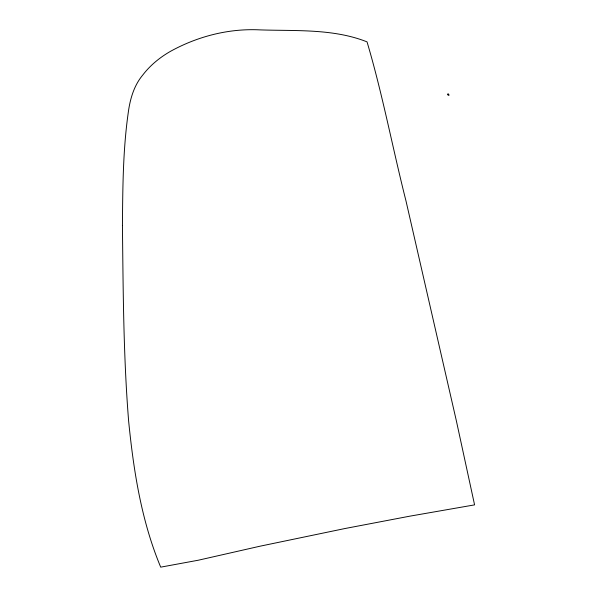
<?xml version="1.0" encoding="UTF-8"?>
<svg xmlns="http://www.w3.org/2000/svg" width="597" height="597" viewBox="0 0 597 597"><rect width="100%" height="100%" fill="white"/><g stroke="black" fill="none" stroke-linecap="round" stroke-linejoin="round"><path stroke-width="0.9" d="M122.43 225.472C123.191 290.649 123.392 355.991 128.624 420.997C133.564 470.645 141.355 520.845 160.705 567.15L198.279 560.225L260.008 546.203L344.999 528.524L409.796 516.174L474.578 504.875L456.362 420.818L406.012 201.025C392.602 148.138 382.58 94.184 367.036 41.872C333.208 28.417 295.343 31.126 259.665 29.872C228.673 28.35 197.562 36.402 170.466 51.349C159.877 57.409 150.228 65.282 142.795 74.998C133.803 85.729 129.959 99.498 128.183 113.139C122.937 150.325 122.758 187.988 122.43 225.472M447.869 94.811C450.877 97.087 447.168 91.528 447.869 94.811"/></g></svg>
